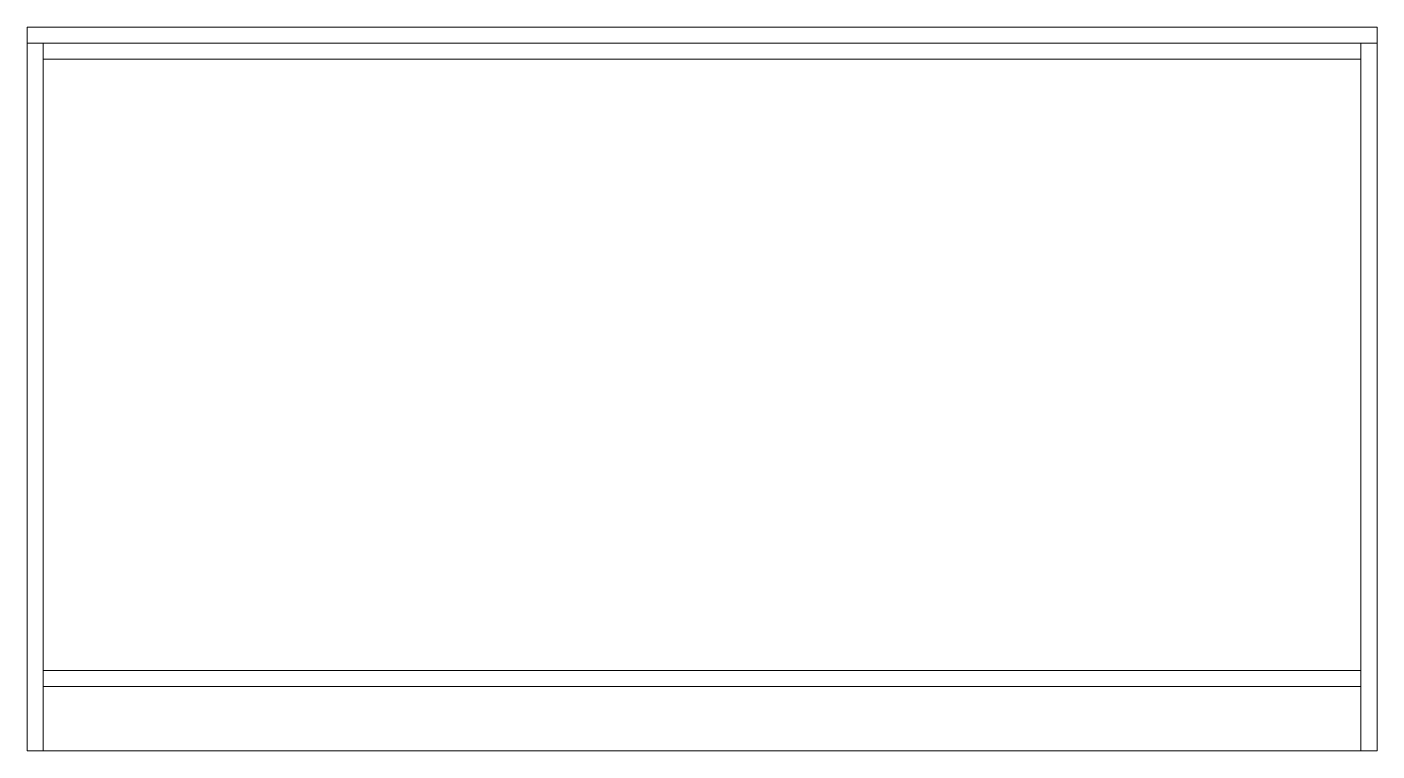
# Model space of a CAD drawing. Header units: inches. Extents: x 0 to 63, y 0 to 33.8.
import ezdxf

# ---------------------------------------------------------------- set-up
doc = ezdxf.new("R2010")
doc.units = ezdxf.units.IN
doc.layers.add('Outline', color=7, linetype='CONTINUOUS', lineweight=0)

msp = doc.modelspace()

# ---------------------------------------------------------------- linework, layer by layer
at = {"layer": 'Outline'}
for p, q in [((63, 33.75), (0, 33.75)), ((0, 33.75), (0, 0)), ((0, 33.75), (63, 33.75)), ((0, 33), (0, 33.75)), ((63, 0), (63, 33.75)), ((63, 33.75), (63, 33)), ((0.75, 33), (0, 33)), ((0, 33), (0, 0.75)), ((0.75, 0), (0.75, 33)), ((63, 33), (0.75, 33)), ((0.75, 33), (62.25, 33)), ((0.75, 32.25), (0.75, 33)), ((62.25, 0.75), (62.25, 33)), ((62.25, 33), (63, 33)), ((62.25, 33), (62.25, 32.25)), ((63, 33), (63, 0.75)), ((62.25, 32.25), (0.75, 32.25)), ((0.75, 22.5), (0.75, 21.75)), ((62.25, 21.75), (62.25, 22.5)), ((0.75, 21.75), (0.75, 12.75)), ((62.25, 12.75), (62.25, 21.75)), ((0.75, 12), (0.75, 3)), ((0.75, 9), (0.75, 3)), ((62.25, 3), (62.25, 9)), ((62.25, 3.75), (0.75, 3.75)), ((0.75, 3.75), (0.75, 3)), ((62.25, 3), (62.25, 3.75)), ((62.25, 3), (0.75, 3)), ((0.75, 3), (62.25, 3)), ((0.75, 3), (20.75, 3)), ((0.75, 3), (62.25, 3)), ((21.5, 3), (41.5, 3)), ((62.25, 0), (62.25, 3)), ((0, 0.75), (0, 0)), ((62.25, 0.75), (62.25, 0)), ((63, 0), (63, 0.75)), ((0, 0), (0.76, 0)), ((0.76, 0), (62.25, 0)), ((62.25, 0), (63, 0))]:
    msp.add_line(p, q, dxfattribs=at)

doc.saveas('drawing.dxf')
